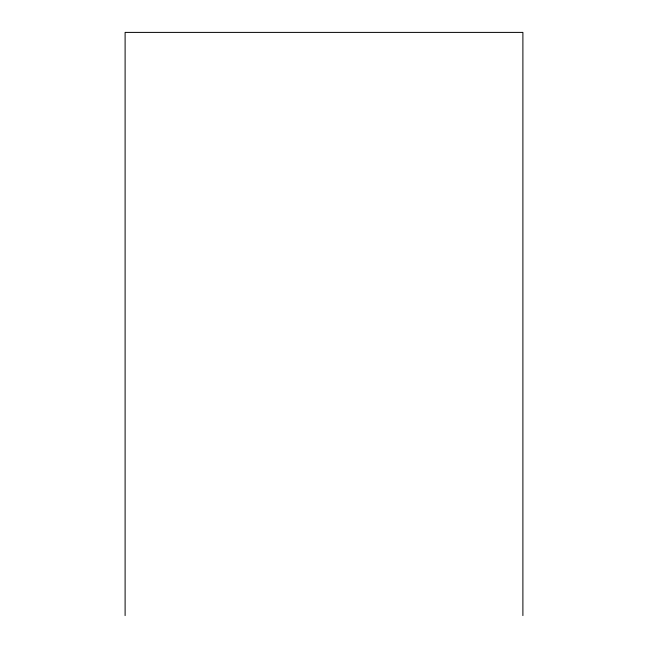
<?xml version="1.0" encoding="UTF-8"?>
<svg xmlns="http://www.w3.org/2000/svg" width="648" height="648" viewBox="0 0 648 648"><rect width="100%" height="100%" fill="white"/><g stroke="black" fill="none" stroke-linecap="round" stroke-linejoin="round"><path stroke-width="0.97" d="M522.895 615.6L522.895 32.4L125.105 32.4L125.105 615.6"/></g></svg>
